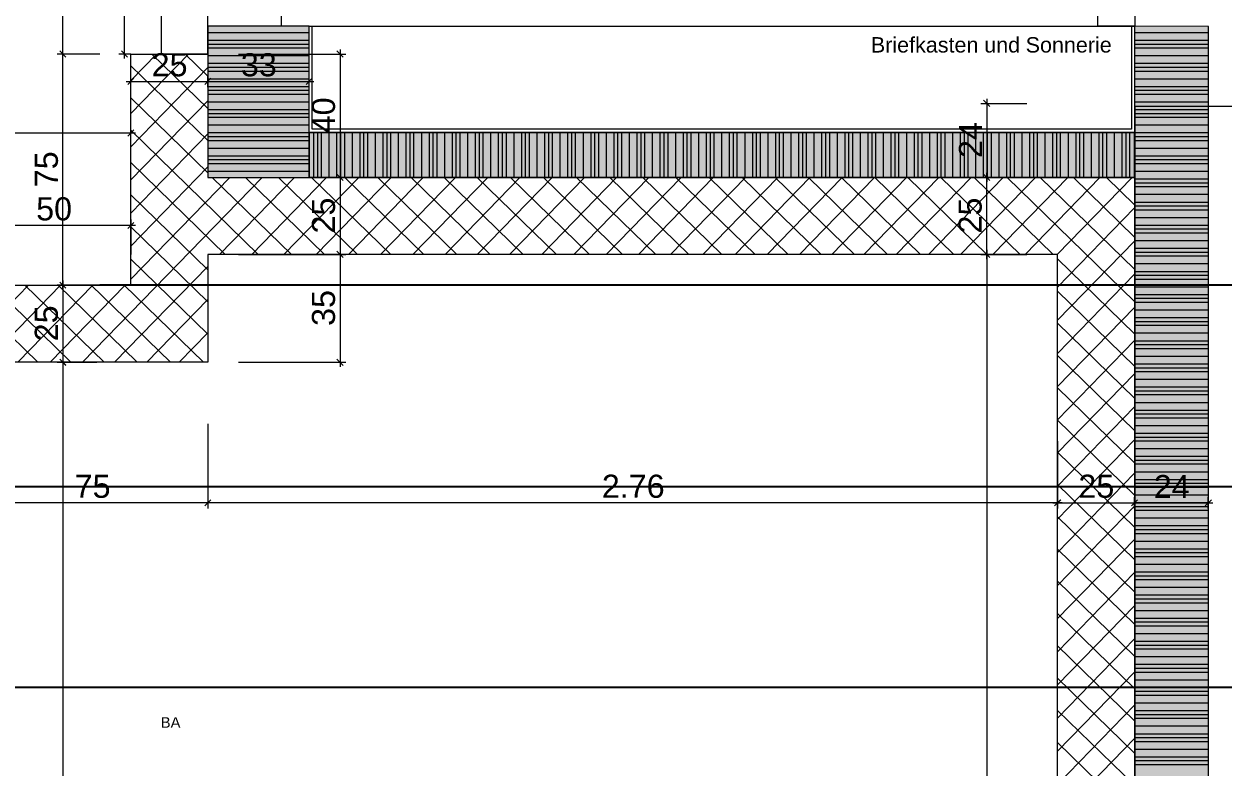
# Model space of a CAD drawing. Extents: x 0 to 1189, y 0 to 841.
# Drawn here: x 793.7 to 871.6, y 502.8 to 551.1 of the extents above; entities that cross this region are included whole.
import ezdxf
from ezdxf.lldxf.tags import DXFTag

# ---------------------------------------------------------------- set-up
doc = ezdxf.new("R2010")
doc.units = 0
doc.layers.get('0').update_dxf_attribs({"lineweight": 35})
for name, color, linetype, lineweight in [('152.0 Kanalisation', 7, 'Continuous', 25), ('211.5 Stahlbeton Kontur', 7, 'Continuous', 25), ('211.5 Stahlbeton Schraffur', 7, 'Continuous', 25), ('221.5 Aussentüre Holz', 7, 'Continuous', 25), ('225.2 Dämmung Aussen', 7, 'Continuous', 25), ('250 Abbildungen _ Grafiken', 7, 'Continuous', 25), ('Bemassung', 7, 'Continuous', 25), ('Gebäude Kontur', 7, 'Continuous', 25), ('Hilfskörper', 7, 'Continuous', 25), ('Text', 7, 'Continuous', 25)]:
    doc.layers.add(name, color=color, linetype=linetype, lineweight=lineweight)
doc.layers.add('L_Mass', color=5, linetype='Continuous', lineweight=25, true_color=0x0000ff)
doc.styles.get("Standard").update_dxf_attribs({"font": 'arial.ttf'})
tags = doc.linetypes.add('Strichlin_lang', pattern=[0.5, 0.3, -0.2]).pattern_tags.tags
tags[6:7] = [DXFTag(74, 4), DXFTag(75, 0), DXFTag(340, '0'), DXFTag(46, 1.0), DXFTag(50, 0.0), DXFTag(44, 0.0), DXFTag(45, 0.0)]
tags[4:5] = [DXFTag(74, 4), DXFTag(75, 0), DXFTag(340, '0'), DXFTag(46, 1.0), DXFTag(50, 0.0), DXFTag(44, 0.0), DXFTag(45, 0.0)]
tags = doc.linetypes.add('Wipeout_Contour', pattern=[1, 0, -1]).pattern_tags.tags
tags[6:7] = [DXFTag(74, 4), DXFTag(75, 0), DXFTag(340, '0'), DXFTag(46, 1.0), DXFTag(50, 0.0), DXFTag(44, 0.0), DXFTag(45, 0.0)]
tags[4:5] = [DXFTag(74, 4), DXFTag(75, 0), DXFTag(340, '0'), DXFTag(46, 1.0), DXFTag(50, 0.0), DXFTag(44, 0.0), DXFTag(45, 0.0)]

# ---------------------------------------------------------------- blocks, each defined once
blk = doc.blocks.new('Referenz-A0SO6TOG06', base_point=(4.401, 96.704))
at = {"layer": '211.5 Stahlbeton Kontur', "color": 0, "lineweight": 18}
for p, q in [((800.639, 549.122), (805.639, 549.122)), ((800.639, 534.122), (800.639, 549.122)), ((805.639, 549.122), (805.639, 541.12)), ((805.639, 541.12), (865.839, 541.12)), ((865.839, 541.12), (865.837, 445.12)), ((860.837, 536.122), (805.639, 536.122)), ((805.639, 536.122), (805.639, 529.122)), ((860.842, 445.12), (860.837, 536.122)), ((790.639, 534.122), (800.639, 534.122)), ((805.639, 529.122), (790.638, 529.122))]:
    blk.add_line(p, q, dxfattribs=at)
at = {"layer": '211.5 Stahlbeton Schraffur', "color": 0, "lineweight": 13}
for p, q in [((800.639, 547.409), (802.305, 549.122)), ((800.639, 545.258), (804.398, 549.122)), ((805.639, 545.593), (802.012, 549.122)), ((805.639, 547.686), (804.163, 549.122)), ((805.639, 543.501), (800.639, 548.365)), ((800.639, 543.107), (805.639, 548.246)), ((805.639, 541.408), (800.639, 546.272)), ((800.639, 540.956), (805.639, 546.095)), ((808.921, 536.122), (800.639, 544.179)), ((800.639, 538.805), (805.639, 543.944)), ((806.77, 536.122), (800.639, 542.087)), ((800.639, 536.654), (805.639, 541.793)), ((797.496, 529.122), (809.17, 541.12)), ((800.639, 534.503), (807.077, 541.12)), ((811.072, 536.122), (805.935, 541.12)), ((806.4, 536.122), (811.263, 541.12)), ((813.223, 536.122), (808.086, 541.12)), ((808.492, 536.122), (813.356, 541.12)), ((815.374, 536.122), (810.237, 541.12)), ((810.585, 536.122), (815.448, 541.12)), ((817.525, 536.122), (812.388, 541.12)), ((812.678, 536.122), (817.541, 541.12)), ((819.676, 536.122), (814.539, 541.12)), ((814.771, 536.122), (819.634, 541.12)), ((821.827, 536.122), (816.69, 541.12)), ((816.864, 536.122), (821.727, 541.12)), ((823.978, 536.122), (818.841, 541.12)), ((818.957, 536.122), (823.82, 541.12)), ((826.129, 536.122), (820.992, 541.12)), ((821.049, 536.122), (825.912, 541.12)), ((823.142, 536.122), (828.005, 541.12)), ((828.28, 536.122), (823.143, 541.12)), ((825.235, 536.122), (830.098, 541.12)), ((830.431, 536.122), (825.294, 541.12)), ((827.328, 536.122), (832.191, 541.12)), ((832.582, 536.122), (827.445, 541.12)), ((829.421, 536.122), (834.284, 541.12)), ((834.733, 536.122), (829.596, 541.12)), ((831.514, 536.122), (836.377, 541.12)), ((836.884, 536.122), (831.747, 541.12)), ((833.606, 536.122), (838.469, 541.12)), ((839.035, 536.122), (833.898, 541.12)), ((835.699, 536.122), (840.562, 541.12)), ((841.186, 536.122), (836.049, 541.12)), ((837.792, 536.122), (842.655, 541.12)), ((843.337, 536.122), (838.2, 541.12)), ((839.885, 536.122), (844.748, 541.12)), ((845.488, 536.122), (840.351, 541.12)), ((841.978, 536.122), (846.841, 541.12)), ((847.639, 536.122), (842.502, 541.12)), ((844.07, 536.122), (848.934, 541.12)), ((849.79, 536.122), (844.653, 541.12)), ((846.163, 536.122), (851.026, 541.12)), ((851.941, 536.122), (846.804, 541.12)), ((848.256, 536.122), (853.119, 541.12)), ((854.092, 536.122), (848.955, 541.12)), ((850.349, 536.122), (855.212, 541.12)), ((856.243, 536.122), (851.106, 541.12)), ((852.442, 536.122), (857.305, 541.12)), ((858.394, 536.122), (853.257, 541.12)), ((854.535, 536.122), (859.398, 541.12)), ((860.545, 536.122), (855.408, 541.12)), ((856.627, 536.122), (861.491, 541.12)), ((865.839, 533.064), (857.559, 541.12)), ((858.72, 536.122), (863.583, 541.12)), ((865.839, 535.157), (859.71, 541.12)), ((860.813, 536.122), (865.676, 541.12)), ((865.839, 537.249), (861.861, 541.12)), ((865.839, 539.342), (864.012, 541.12)), ((805.639, 535.129), (800.639, 539.994)), ((860.837, 533.995), (865.839, 539.136)), ((805.639, 533.036), (800.639, 537.901)), ((860.837, 531.844), (865.839, 536.985)), ((805.639, 530.944), (800.639, 535.808)), ((865.839, 530.971), (860.837, 535.838)), ((799.589, 529.122), (805.639, 535.34)), ((860.837, 529.693), (865.839, 534.834)), ((790.638, 530.677), (793.99, 534.122)), ((791.218, 529.122), (796.082, 534.122)), ((796.756, 529.122), (791.617, 534.122)), ((793.311, 529.122), (798.175, 534.122)), ((798.907, 529.122), (793.768, 534.122)), ((795.404, 529.122), (800.268, 534.122)), ((801.058, 529.122), (795.919, 534.122)), ((803.209, 529.122), (798.07, 534.122)), ((805.36, 529.122), (800.221, 534.122)), ((865.839, 528.878), (860.837, 533.745)), ((794.605, 529.122), (790.639, 532.981)), ((801.682, 529.122), (805.639, 533.189)), ((860.837, 527.542), (865.839, 532.683)), ((865.839, 526.785), (860.837, 531.652)), ((803.775, 529.122), (805.639, 531.038)), ((860.837, 525.391), (865.839, 530.532)), ((865.839, 524.693), (860.837, 529.559)), ((860.837, 523.241), (865.839, 528.381)), ((865.839, 522.6), (860.837, 527.466)), ((860.838, 521.09), (865.839, 526.23)), ((865.838, 520.507), (860.837, 525.373)), ((860.838, 518.939), (865.839, 524.079)), ((865.838, 518.414), (860.837, 523.28)), ((860.838, 516.788), (865.839, 521.928)), ((865.838, 516.322), (860.838, 521.187)), ((860.838, 514.637), (865.838, 519.777)), ((865.838, 514.229), (860.838, 519.094)), ((860.838, 512.486), (865.838, 517.626)), ((865.838, 512.136), (860.838, 517.001)), ((860.838, 510.335), (865.838, 515.474)), ((865.838, 510.043), (860.838, 514.908)), ((860.838, 508.184), (865.838, 513.323)), ((865.838, 507.95), (860.838, 512.815)), ((860.838, 506.034), (865.838, 511.172)), ((865.838, 505.858), (860.838, 510.722)), ((865.838, 503.765), (860.838, 508.629)), ((860.839, 503.883), (865.838, 509.021)), ((865.838, 501.672), (860.838, 506.536)), ((860.839, 501.732), (865.838, 506.87)), ((860.839, 499.581), (865.838, 504.719)), ((865.838, 499.579), (860.839, 504.444))]:
    blk.add_line(p, q, dxfattribs=at)
at = {"layer": '221.5 Aussentüre Holz', "color": 0, "lineweight": 13}
for p, q in [((810.439, 550.922), (810.441, 598.222)), ((802.639, 549.122), (802.639, 555.122)), ((805.639, 549.122), (805.639, 553.922)), ((805.639, 549.122), (802.639, 549.122))]:
    blk.add_line(p, q, dxfattribs=at)
at = {"layer": '225.2 Dämmung Aussen', "color": 0, "linetype": 'Wipeout_Contour', "lineweight": 0, "ltscale": 33.610562}
for p, q in [((812.23, 550.922), (805.639, 550.922)), ((805.639, 550.922), (805.639, 541.12)), ((812.23, 550.922), (805.639, 550.922)), ((805.639, 550.922), (805.639, 541.12)), ((812.23, 541.12), (812.23, 550.922)), ((812.23, 541.12), (812.23, 550.922)), ((805.639, 541.12), (812.23, 541.12)), ((805.639, 541.12), (812.23, 541.12))]:
    blk.add_line(p, q, dxfattribs=at)
at = {"layer": '225.2 Dämmung Aussen', "color": 0, "lineweight": 13}
for p, q in [((812.23, 550.922), (805.639, 550.922)), ((805.639, 550.922), (805.639, 541.12)), ((812.23, 541.12), (812.23, 550.922)), ((870.64, 550.919), (865.837, 550.922)), ((865.837, 550.922), (865.837, 445.12)), ((870.64, 445.12), (870.64, 550.919)), ((805.639, 550.521), (812.23, 550.521)), ((805.639, 550.521), (812.23, 550.521)), ((805.639, 550.021), (812.23, 550.021)), ((865.837, 550.521), (870.64, 550.521)), ((865.837, 550.521), (870.64, 550.521)), ((865.837, 550.021), (870.64, 550.021)), ((805.639, 549.771), (812.23, 549.771)), ((805.639, 549.521), (812.23, 549.521)), ((865.837, 549.771), (870.64, 549.771)), ((865.837, 549.521), (870.64, 549.521)), ((805.639, 549.021), (812.23, 549.021)), ((805.639, 549.021), (812.23, 549.021)), ((805.639, 548.521), (812.23, 548.521)), ((805.639, 548.271), (812.23, 548.271)), ((865.837, 549.021), (870.64, 549.021)), ((865.837, 549.021), (870.64, 549.021)), ((865.837, 548.521), (870.64, 548.521)), ((865.837, 548.271), (870.64, 548.271)), ((805.639, 548.021), (812.23, 548.021)), ((805.639, 547.521), (812.23, 547.521)), ((805.639, 547.521), (812.23, 547.521)), ((865.837, 548.021), (870.64, 548.021)), ((865.837, 547.521), (870.64, 547.521)), ((865.837, 547.521), (870.64, 547.521)), ((805.639, 547.021), (812.23, 547.021)), ((805.639, 546.771), (812.23, 546.771)), ((865.837, 547.021), (870.64, 547.021)), ((865.837, 546.771), (870.64, 546.771)), ((805.639, 546.521), (812.23, 546.521)), ((805.639, 546.021), (812.23, 546.021)), ((805.639, 546.021), (812.23, 546.021)), ((865.837, 546.521), (870.64, 546.521)), ((865.837, 546.021), (870.64, 546.021)), ((865.837, 546.021), (870.64, 546.021)), ((805.639, 545.521), (812.23, 545.521)), ((805.639, 545.271), (812.23, 545.271)), ((865.837, 545.521), (870.64, 545.521)), ((865.837, 545.271), (870.64, 545.271)), ((805.639, 545.021), (812.23, 545.021)), ((805.639, 544.521), (812.23, 544.521)), ((805.639, 544.521), (812.23, 544.521)), ((865.837, 545.021), (870.64, 545.021)), ((865.837, 544.521), (870.64, 544.521)), ((865.837, 544.521), (870.64, 544.521)), ((805.639, 544.021), (812.23, 544.021)), ((805.639, 543.771), (812.23, 543.771)), ((812.23, 544.041), (865.839, 544.041)), ((812.23, 541.12), (812.23, 544.041)), ((812.533, 541.12), (812.533, 544.041)), ((812.783, 541.12), (812.783, 544.041)), ((813.033, 541.12), (813.033, 544.041)), ((813.533, 541.12), (813.533, 544.041)), ((813.533, 541.12), (813.533, 544.041)), ((814.033, 541.12), (814.033, 544.041)), ((814.283, 541.12), (814.283, 544.041)), ((814.533, 541.12), (814.533, 544.041)), ((815.033, 541.12), (815.033, 544.041)), ((815.033, 541.12), (815.033, 544.041)), ((815.533, 541.12), (815.533, 544.041)), ((815.783, 541.12), (815.783, 544.041)), ((816.033, 541.12), (816.033, 544.041)), ((816.533, 541.12), (816.533, 544.041)), ((816.533, 541.12), (816.533, 544.041)), ((817.033, 541.12), (817.033, 544.041)), ((817.283, 541.12), (817.283, 544.041)), ((817.533, 541.12), (817.533, 544.041)), ((818.033, 541.12), (818.033, 544.041)), ((818.033, 541.12), (818.033, 544.041)), ((818.533, 541.12), (818.533, 544.041)), ((818.783, 541.12), (818.783, 544.041)), ((819.033, 541.12), (819.033, 544.041)), ((819.533, 541.12), (819.533, 544.041)), ((819.533, 541.12), (819.533, 544.041)), ((820.033, 541.12), (820.033, 544.041)), ((820.283, 541.12), (820.283, 544.041)), ((820.533, 541.12), (820.533, 544.041)), ((821.033, 541.12), (821.033, 544.041)), ((821.033, 541.12), (821.033, 544.041)), ((821.533, 541.12), (821.533, 544.041)), ((821.783, 541.12), (821.783, 544.041)), ((822.033, 541.12), (822.033, 544.041)), ((822.533, 541.12), (822.533, 544.041)), ((822.533, 541.12), (822.533, 544.041)), ((823.033, 541.12), (823.033, 544.041)), ((823.283, 541.12), (823.283, 544.041)), ((823.533, 541.12), (823.533, 544.041)), ((824.033, 541.12), (824.033, 544.041)), ((824.033, 541.12), (824.033, 544.041)), ((824.533, 541.12), (824.533, 544.041)), ((824.783, 541.12), (824.783, 544.041)), ((825.033, 541.12), (825.033, 544.041)), ((825.533, 541.12), (825.533, 544.041)), ((825.533, 541.12), (825.533, 544.041)), ((826.033, 541.12), (826.033, 544.041)), ((826.283, 541.12), (826.283, 544.041)), ((826.533, 541.12), (826.533, 544.041)), ((827.033, 541.12), (827.033, 544.041)), ((827.033, 541.12), (827.033, 544.041)), ((827.533, 541.12), (827.533, 544.041)), ((827.783, 541.12), (827.783, 544.041)), ((828.033, 541.12), (828.033, 544.041)), ((828.533, 541.12), (828.533, 544.041)), ((828.533, 541.12), (828.533, 544.041)), ((829.033, 541.12), (829.033, 544.041)), ((829.283, 541.12), (829.283, 544.041)), ((829.533, 541.12), (829.533, 544.041)), ((830.033, 541.12), (830.033, 544.041)), ((830.033, 541.12), (830.033, 544.041)), ((830.533, 541.12), (830.533, 544.041)), ((830.783, 541.12), (830.783, 544.041)), ((831.033, 541.12), (831.033, 544.041)), ((831.533, 541.12), (831.533, 544.041)), ((831.533, 541.12), (831.533, 544.041)), ((832.033, 541.12), (832.033, 544.041)), ((832.283, 541.12), (832.283, 544.041)), ((832.533, 541.12), (832.533, 544.041)), ((833.033, 541.12), (833.033, 544.041)), ((833.033, 541.12), (833.033, 544.041)), ((833.533, 541.12), (833.533, 544.041)), ((833.783, 541.12), (833.783, 544.041)), ((834.033, 541.12), (834.033, 544.041)), ((834.533, 541.12), (834.533, 544.041)), ((834.533, 541.12), (834.533, 544.041)), ((835.033, 541.12), (835.033, 544.041)), ((835.283, 541.12), (835.283, 544.041)), ((835.533, 541.12), (835.533, 544.041)), ((836.033, 541.12), (836.033, 544.041)), ((836.033, 541.12), (836.033, 544.041)), ((836.533, 541.12), (836.533, 544.041)), ((836.783, 541.12), (836.783, 544.041)), ((837.033, 541.12), (837.033, 544.041)), ((837.533, 541.12), (837.533, 544.041)), ((837.533, 541.12), (837.533, 544.041)), ((838.033, 541.12), (838.033, 544.041)), ((838.283, 541.12), (838.283, 544.041)), ((838.533, 541.12), (838.533, 544.041)), ((839.033, 541.12), (839.033, 544.041)), ((839.033, 541.12), (839.033, 544.041)), ((839.533, 541.12), (839.533, 544.041)), ((839.783, 541.12), (839.783, 544.041)), ((840.033, 541.12), (840.033, 544.041)), ((840.533, 541.12), (840.533, 544.041)), ((840.533, 541.12), (840.533, 544.041)), ((841.033, 541.12), (841.033, 544.041)), ((841.283, 541.12), (841.283, 544.041)), ((841.533, 541.12), (841.533, 544.041)), ((842.033, 541.12), (842.033, 544.041)), ((842.033, 541.12), (842.033, 544.041)), ((842.533, 541.12), (842.533, 544.041)), ((842.783, 541.12), (842.783, 544.041)), ((843.033, 541.12), (843.033, 544.041)), ((843.533, 541.12), (843.533, 544.041)), ((843.533, 541.12), (843.533, 544.041)), ((844.033, 541.12), (844.033, 544.041)), ((844.283, 541.12), (844.283, 544.041)), ((844.533, 541.12), (844.533, 544.041)), ((845.033, 541.12), (845.033, 544.041)), ((845.033, 541.12), (845.033, 544.041)), ((845.533, 541.12), (845.533, 544.041)), ((845.783, 541.12), (845.783, 544.041)), ((846.033, 541.12), (846.033, 544.041)), ((846.533, 541.12), (846.533, 544.041)), ((846.533, 541.12), (846.533, 544.041)), ((847.033, 541.12), (847.033, 544.041)), ((847.283, 541.12), (847.283, 544.041)), ((847.533, 541.12), (847.533, 544.041)), ((848.033, 541.12), (848.033, 544.041)), ((848.033, 541.12), (848.033, 544.041)), ((848.533, 541.12), (848.533, 544.041)), ((848.783, 541.12), (848.783, 544.041)), ((849.033, 541.12), (849.033, 544.041)), ((849.533, 541.12), (849.533, 544.041)), ((849.533, 541.12), (849.533, 544.041)), ((850.033, 541.12), (850.033, 544.041)), ((850.283, 541.12), (850.283, 544.041)), ((850.533, 541.12), (850.533, 544.041)), ((851.033, 541.12), (851.033, 544.041)), ((851.033, 541.12), (851.033, 544.041)), ((851.533, 541.12), (851.533, 544.041)), ((851.783, 541.12), (851.783, 544.041)), ((852.033, 541.12), (852.033, 544.041)), ((852.533, 541.12), (852.533, 544.041)), ((852.533, 541.12), (852.533, 544.041)), ((853.033, 541.12), (853.033, 544.041)), ((853.283, 541.12), (853.283, 544.041)), ((853.533, 541.12), (853.533, 544.041)), ((854.033, 541.12), (854.033, 544.041)), ((854.033, 541.12), (854.033, 544.041)), ((854.533, 541.12), (854.533, 544.041)), ((854.783, 541.12), (854.783, 544.041)), ((855.033, 541.12), (855.033, 544.041)), ((855.533, 541.12), (855.533, 544.041)), ((855.533, 541.12), (855.533, 544.041)), ((856.033, 541.12), (856.033, 544.041)), ((856.283, 541.12), (856.283, 544.041)), ((856.533, 541.12), (856.533, 544.041)), ((857.033, 541.12), (857.033, 544.041)), ((857.033, 541.12), (857.033, 544.041)), ((857.533, 541.12), (857.533, 544.041)), ((857.783, 541.12), (857.783, 544.041)), ((858.033, 541.12), (858.033, 544.041)), ((858.533, 541.12), (858.533, 544.041)), ((858.533, 541.12), (858.533, 544.041)), ((859.033, 541.12), (859.033, 544.041)), ((859.283, 541.12), (859.283, 544.041)), ((859.533, 541.12), (859.533, 544.041)), ((860.033, 541.12), (860.033, 544.041)), ((860.033, 541.12), (860.033, 544.041)), ((860.533, 541.12), (860.533, 544.041)), ((860.783, 541.12), (860.783, 544.041)), ((861.033, 541.12), (861.033, 544.041)), ((861.533, 541.12), (861.533, 544.041)), ((861.533, 541.12), (861.533, 544.041)), ((862.033, 541.12), (862.033, 544.041)), ((862.283, 541.12), (862.283, 544.041)), ((862.533, 541.12), (862.533, 544.041)), ((863.033, 541.12), (863.033, 544.041)), ((863.033, 541.12), (863.033, 544.041)), ((863.533, 541.12), (863.533, 544.041)), ((863.783, 541.12), (863.783, 544.041)), ((864.033, 541.12), (864.033, 544.041)), ((864.533, 541.12), (864.533, 544.041)), ((864.533, 541.12), (864.533, 544.041)), ((865.033, 541.12), (865.033, 544.041)), ((865.283, 541.12), (865.283, 544.041)), ((865.533, 541.12), (865.533, 544.041)), ((865.839, 544.041), (865.839, 541.12)), ((865.839, 544.021), (870.64, 544.021)), ((865.839, 543.771), (870.64, 543.771)), ((805.639, 543.521), (812.23, 543.521)), ((805.639, 543.021), (812.23, 543.021)), ((805.639, 543.021), (812.23, 543.021)), ((865.839, 543.521), (870.64, 543.521)), ((865.839, 543.021), (870.64, 543.021)), ((865.839, 543.021), (870.64, 543.021)), ((805.639, 542.521), (812.23, 542.521)), ((805.639, 542.271), (812.23, 542.271)), ((805.639, 542.021), (812.23, 542.021)), ((865.839, 542.521), (870.64, 542.521)), ((865.839, 542.271), (870.64, 542.271)), ((865.839, 542.021), (870.64, 542.021)), ((805.639, 541.521), (812.23, 541.521)), ((805.639, 541.521), (812.23, 541.521)), ((865.839, 541.521), (870.64, 541.521)), ((865.839, 541.521), (870.64, 541.521)), ((805.639, 541.12), (812.23, 541.12)), ((865.839, 541.12), (812.23, 541.12)), ((865.837, 541.021), (870.64, 541.021)), ((865.837, 540.771), (870.64, 540.771)), ((865.837, 540.521), (870.64, 540.521)), ((865.837, 540.021), (870.64, 540.021)), ((865.837, 540.021), (870.64, 540.021)), ((865.837, 539.521), (870.64, 539.521)), ((865.837, 539.271), (870.64, 539.271)), ((865.837, 539.021), (870.64, 539.021)), ((865.837, 538.521), (870.64, 538.521)), ((865.837, 538.521), (870.64, 538.521)), ((865.837, 538.021), (870.64, 538.021)), ((865.837, 537.771), (870.64, 537.771)), ((865.837, 537.521), (870.64, 537.521)), ((865.837, 537.021), (870.64, 537.021)), ((865.837, 537.021), (870.64, 537.021)), ((865.837, 536.521), (870.64, 536.521)), ((865.837, 536.271), (870.64, 536.271)), ((865.837, 536.021), (870.64, 536.021)), ((865.837, 535.521), (870.64, 535.521)), ((865.837, 535.521), (870.64, 535.521)), ((865.837, 535.021), (870.64, 535.021)), ((865.837, 534.771), (870.64, 534.771)), ((865.837, 534.521), (870.64, 534.521)), ((865.837, 534.021), (870.64, 534.021)), ((865.837, 534.021), (870.64, 534.021)), ((865.837, 533.521), (870.64, 533.521)), ((865.837, 533.271), (870.64, 533.271)), ((865.837, 533.021), (870.64, 533.021)), ((865.837, 532.521), (870.64, 532.521)), ((865.837, 532.521), (870.64, 532.521)), ((865.837, 532.021), (870.64, 532.021)), ((865.837, 531.771), (870.64, 531.771)), ((865.837, 531.521), (870.64, 531.521)), ((865.837, 531.021), (870.64, 531.021)), ((865.837, 531.021), (870.64, 531.021)), ((865.837, 530.521), (870.64, 530.521)), ((865.837, 530.271), (870.64, 530.271)), ((865.837, 530.021), (870.64, 530.021)), ((865.837, 529.521), (870.64, 529.521)), ((865.837, 529.521), (870.64, 529.521)), ((865.837, 529.021), (870.64, 529.021)), ((865.837, 528.771), (870.64, 528.771)), ((865.837, 528.521), (870.64, 528.521)), ((865.837, 528.021), (870.64, 528.021)), ((865.837, 528.021), (870.64, 528.021)), ((865.837, 527.521), (870.64, 527.521)), ((865.837, 527.271), (870.64, 527.271)), ((865.837, 527.021), (870.64, 527.021)), ((865.837, 526.521), (870.64, 526.521)), ((865.837, 526.521), (870.64, 526.521)), ((865.837, 526.021), (870.64, 526.021)), ((865.837, 525.771), (870.64, 525.771)), ((865.837, 525.521), (870.64, 525.521)), ((865.837, 525.021), (870.64, 525.021)), ((865.837, 525.021), (870.64, 525.021)), ((865.837, 524.521), (870.64, 524.521)), ((865.837, 524.271), (870.64, 524.271)), ((865.837, 524.021), (870.64, 524.021)), ((865.837, 523.521), (870.64, 523.521)), ((865.837, 523.521), (870.64, 523.521)), ((865.837, 523.021), (870.64, 523.021)), ((865.837, 522.771), (870.64, 522.771)), ((865.837, 522.521), (870.64, 522.521)), ((865.837, 522.021), (870.64, 522.021)), ((865.837, 522.021), (870.64, 522.021)), ((865.837, 521.521), (870.64, 521.521)), ((865.837, 521.271), (870.64, 521.271)), ((865.837, 521.021), (870.64, 521.021)), ((865.837, 520.521), (870.64, 520.521)), ((865.837, 520.521), (870.64, 520.521)), ((865.837, 520.021), (870.64, 520.021)), ((865.837, 519.771), (870.64, 519.771)), ((865.837, 519.521), (870.64, 519.521)), ((865.837, 519.021), (870.64, 519.021)), ((865.837, 519.021), (870.64, 519.021)), ((865.837, 518.521), (870.64, 518.521)), ((865.837, 518.271), (870.64, 518.271)), ((865.837, 518.021), (870.64, 518.021)), ((865.837, 517.521), (870.64, 517.521)), ((865.837, 517.521), (870.64, 517.521)), ((865.837, 517.021), (870.64, 517.021)), ((865.837, 516.771), (870.64, 516.771)), ((865.837, 516.521), (870.64, 516.521)), ((865.837, 516.021), (870.64, 516.021)), ((865.837, 516.021), (870.64, 516.021)), ((865.837, 515.521), (870.64, 515.521)), ((865.837, 515.271), (870.64, 515.271)), ((865.837, 515.021), (870.64, 515.021)), ((865.837, 514.521), (870.64, 514.521)), ((865.837, 514.521), (870.64, 514.521)), ((865.837, 514.021), (870.64, 514.021)), ((865.837, 513.771), (870.64, 513.771)), ((865.837, 513.521), (870.64, 513.521)), ((865.837, 513.021), (870.64, 513.021)), ((865.837, 513.021), (870.64, 513.021)), ((865.837, 512.521), (870.64, 512.521)), ((865.837, 512.271), (870.64, 512.271)), ((865.837, 512.021), (870.64, 512.021)), ((865.837, 511.521), (870.64, 511.521)), ((865.837, 511.521), (870.64, 511.521)), ((865.837, 511.021), (870.64, 511.021)), ((865.837, 510.771), (870.64, 510.771)), ((865.837, 510.521), (870.64, 510.521)), ((865.837, 510.021), (870.64, 510.021)), ((865.837, 510.021), (870.64, 510.021)), ((865.837, 509.521), (870.64, 509.521)), ((865.837, 509.271), (870.64, 509.271)), ((865.837, 509.021), (870.64, 509.021)), ((865.837, 508.521), (870.64, 508.521)), ((865.837, 508.521), (870.64, 508.521)), ((865.837, 508.021), (870.64, 508.021)), ((865.837, 507.771), (870.64, 507.771)), ((865.837, 507.521), (870.64, 507.521)), ((865.837, 507.021), (870.64, 507.021)), ((865.837, 507.021), (870.64, 507.021)), ((865.837, 506.521), (870.64, 506.521)), ((865.837, 506.271), (870.64, 506.271)), ((865.837, 506.021), (870.64, 506.021)), ((865.837, 505.521), (870.64, 505.521)), ((865.837, 505.521), (870.64, 505.521)), ((865.837, 505.021), (870.64, 505.021)), ((865.837, 504.771), (870.64, 504.771)), ((865.837, 504.521), (870.64, 504.521)), ((865.837, 504.021), (870.64, 504.021)), ((865.837, 504.021), (870.64, 504.021)), ((865.837, 503.521), (870.64, 503.521)), ((865.837, 503.271), (870.64, 503.271)), ((865.837, 503.021), (870.64, 503.021))]:
    blk.add_line(p, q, dxfattribs=at)
at = {"layer": '225.2 Dämmung Aussen', "color": 0, "linetype": 'Wipeout_Contour', "lineweight": 0, "ltscale": 69.361911}
for p, q in [((870.64, 550.919), (865.837, 550.922)), ((865.837, 550.922), (865.837, 544.041)), ((870.64, 550.919), (865.837, 550.922)), ((865.837, 550.922), (865.837, 544.041)), ((870.64, 445.12), (870.64, 550.919)), ((870.64, 445.12), (870.64, 550.919)), ((865.837, 544.041), (865.839, 544.041)), ((865.837, 544.041), (865.839, 544.041)), ((865.839, 544.041), (865.839, 541.12)), ((865.839, 544.041), (865.839, 541.12)), ((865.839, 541.12), (865.837, 541.12)), ((865.837, 541.12), (865.837, 445.12)), ((865.839, 541.12), (865.837, 541.12)), ((865.837, 541.12), (865.837, 445.12))]:
    blk.add_line(p, q, dxfattribs=at)
at = {"layer": '225.2 Dämmung Aussen', "color": 0, "linetype": 'Wipeout_Contour', "lineweight": 0, "ltscale": 34.207099}
for p, q in [((865.837, 544.041), (812.23, 544.041)), ((812.23, 544.041), (812.23, 541.12)), ((865.837, 544.041), (812.23, 544.041)), ((812.23, 544.041), (812.23, 541.12)), ((865.837, 541.12), (865.837, 544.041)), ((865.837, 541.12), (865.837, 544.041)), ((812.23, 541.12), (865.837, 541.12)), ((812.23, 541.12), (865.837, 541.12))]:
    blk.add_line(p, q, dxfattribs=at)
at = {"layer": '225.2 Dämmung Aussen', "color": 7, "linetype": 'Wipeout_Contour', "lineweight": 0, "ltscale": 33.610562, "true_color": 0xffffff}
for points in [[(805.639, 541.12), (812.23, 541.12), (805.639, 550.922)], [(812.23, 541.12), (805.639, 550.922), (812.23, 550.922)], [(805.639, 541.12), (812.23, 541.12), (805.639, 550.922)], [(812.23, 541.12), (805.639, 550.922), (812.23, 550.922)]]:
    blk.add_solid(points, dxfattribs=at)
at = {"layer": '225.2 Dämmung Aussen', "color": 7, "linetype": 'Wipeout_Contour', "lineweight": 0, "ltscale": 69.361911, "true_color": 0xffffff}
for points in [[(865.837, 550.919), (870.64, 550.919), (865.837, 550.922)], [(865.837, 550.919), (870.64, 550.919), (865.837, 550.922)], [(865.837, 544.041), (870.64, 544.041), (865.837, 550.919)], [(870.64, 544.041), (865.837, 550.919), (870.64, 550.919)], [(865.837, 544.041), (870.64, 544.041), (865.837, 550.919)], [(870.64, 544.041), (865.837, 550.919), (870.64, 550.919)], [(865.839, 544.041), (870.64, 544.041), (865.837, 544.041)], [(870.64, 544.041), (865.837, 544.041), (870.64, 544.041)], [(865.839, 544.041), (870.64, 544.041), (865.837, 544.041)], [(870.64, 544.041), (865.837, 544.041), (870.64, 544.041)], [(865.839, 541.12), (870.64, 541.12), (865.839, 544.041)], [(870.64, 541.12), (865.839, 544.041), (870.64, 544.041)], [(865.839, 541.12), (870.64, 541.12), (865.839, 544.041)], [(870.64, 541.12), (865.839, 544.041), (870.64, 544.041)], [(865.837, 445.12), (870.64, 445.12), (865.837, 541.12)], [(870.64, 445.12), (865.837, 541.12), (870.64, 541.12)], [(865.837, 445.12), (870.64, 445.12), (865.837, 541.12)], [(870.64, 445.12), (865.837, 541.12), (870.64, 541.12)]]:
    blk.add_solid(points, dxfattribs=at)
at = {"layer": '225.2 Dämmung Aussen', "color": 7, "linetype": 'Wipeout_Contour', "lineweight": 0, "ltscale": 34.207099, "true_color": 0xffffff}
for points in [[(812.23, 541.12), (865.837, 541.12), (812.23, 544.041)], [(865.837, 541.12), (812.23, 544.041), (865.837, 544.041)], [(812.23, 541.12), (865.837, 541.12), (812.23, 544.041)], [(865.837, 541.12), (812.23, 544.041), (865.837, 544.041)]]:
    blk.add_solid(points, dxfattribs=at)
at = {"layer": '250 Abbildungen _ Grafiken', "color": 0, "lineweight": 13}
for p, q in [((863.442, 550.922), (863.442, 625.92)), ((865.842, 625.92), (865.842, 550.922)), ((865.842, 550.922), (863.442, 550.922))]:
    blk.add_line(p, q, dxfattribs=at)
at = {"layer": 'Bemassung', "color": 0, "lineweight": 13}
for p, q in [((796.23, 549.122), (796.23, 630.722)), ((800.23, 549.122), (800.23, 579.922)), ((798.639, 549.122), (795.855, 549.122)), ((798.639, 549.122), (795.855, 549.122)), ((796.03, 549.322), (796.43, 548.922)), ((796.43, 548.922), (796.03, 549.322)), ((796.23, 549.122), (796.23, 549.422)), ((796.23, 548.822), (796.23, 549.122)), ((796.23, 534.122), (796.23, 549.122)), ((800.639, 549.122), (799.855, 549.122)), ((800.03, 549.322), (800.43, 548.922)), ((800.23, 548.822), (800.23, 549.122)), ((807.639, 549.122), (814.605, 549.122)), ((814.43, 548.922), (814.03, 549.322)), ((814.23, 549.422), (814.23, 549.122)), ((814.23, 549.122), (814.23, 541.12)), ((800.839, 547.55), (800.439, 547.15)), ((800.639, 546.975), (800.639, 547.725)), ((805.439, 547.15), (805.839, 547.55)), ((805.839, 547.55), (805.439, 547.15)), ((805.639, 546.975), (805.639, 547.725)), ((805.639, 546.975), (805.639, 547.725)), ((812.03, 547.15), (812.43, 547.55)), ((812.23, 546.041), (812.23, 547.725)), ((800.339, 547.35), (800.639, 547.35)), ((800.639, 547.35), (805.639, 547.35)), ((805.339, 547.35), (805.639, 547.35)), ((805.639, 547.35), (805.939, 547.35)), ((805.639, 547.35), (812.23, 547.35)), ((812.23, 547.35), (812.53, 547.35)), ((855.855, 545.92), (858.837, 545.92)), ((856.43, 545.72), (856.03, 546.12)), ((856.23, 546.22), (856.23, 545.92)), ((856.23, 545.92), (856.23, 541.12)), ((800.639, 543.626), (800.639, 544.376)), ((624.837, 544.001), (800.639, 544.001)), ((800.439, 543.801), (800.839, 544.201)), ((800.639, 544.001), (800.939, 544.001)), ((814.03, 541.32), (814.43, 540.92)), ((814.43, 540.92), (814.03, 541.32)), ((814.23, 541.42), (814.23, 541.12)), ((856.03, 541.32), (856.43, 540.92)), ((856.43, 540.92), (856.03, 541.32)), ((856.23, 541.12), (856.23, 541.42)), ((807.639, 541.12), (814.605, 541.12)), ((807.639, 541.12), (814.605, 541.12)), ((814.23, 541.12), (814.23, 540.82)), ((814.23, 541.12), (814.23, 536.122)), ((855.855, 541.12), (858.837, 541.12)), ((858.837, 541.12), (855.855, 541.12)), ((856.23, 541.12), (856.23, 540.82)), ((856.23, 536.122), (856.23, 541.12)), ((800.439, 537.801), (800.839, 538.201)), ((800.639, 538.376), (800.639, 536.122)), ((800.639, 538.001), (790.639, 538.001)), ((800.939, 538.001), (800.639, 538.001)), ((807.639, 536.122), (814.605, 536.122)), ((807.639, 536.122), (814.605, 536.122)), ((814.43, 535.922), (814.03, 536.322)), ((814.03, 536.322), (814.43, 535.922)), ((814.23, 536.422), (814.23, 536.122)), ((814.23, 536.122), (814.23, 529.122)), ((814.23, 536.122), (814.23, 535.822)), ((855.855, 536.122), (858.837, 536.122)), ((858.837, 536.122), (855.855, 536.122)), ((856.43, 535.922), (856.03, 536.322)), ((856.03, 536.322), (856.43, 535.922)), ((856.23, 536.422), (856.23, 536.122)), ((856.23, 536.122), (856.23, 456.12)), ((856.23, 535.822), (856.23, 536.122)), ((796.43, 533.924), (796.03, 534.324)), ((796.03, 534.322), (796.43, 533.922)), ((796.23, 534.424), (796.23, 534.124)), ((795.855, 534.124), (798.439, 534.124)), ((798.639, 534.122), (795.855, 534.122)), ((796.23, 534.124), (796.23, 529.126)), ((796.23, 533.822), (796.23, 534.122)), ((795.855, 529.126), (798.439, 529.126)), ((795.855, 529.122), (797.639, 529.122)), ((796.03, 529.326), (796.43, 528.926)), ((796.43, 528.922), (796.03, 529.322)), ((796.23, 529.422), (796.23, 529.122)), ((796.23, 529.126), (796.23, 528.826)), ((796.23, 529.122), (796.23, 456.123)), ((807.639, 529.122), (814.605, 529.122)), ((814.03, 529.322), (814.43, 528.922)), ((814.23, 529.122), (814.23, 528.822)), ((805.639, 525.122), (805.639, 519.626)), ((805.639, 524.001), (805.639, 519.626)), ((860.837, 524.001), (860.837, 519.626)), ((860.83, 519.626), (860.83, 520.376)), ((865.83, 519.626), (865.83, 520.376)), ((865.83, 519.626), (865.83, 520.376)), ((870.623, 519.626), (870.623, 520.376)), ((805.639, 520.001), (790.638, 520.001)), ((805.639, 520.001), (805.339, 520.001)), ((805.839, 520.201), (805.439, 519.801)), ((805.439, 519.801), (805.839, 520.201)), ((860.837, 520.001), (805.639, 520.001)), ((805.939, 520.001), (805.639, 520.001)), ((860.53, 520.001), (860.83, 520.001)), ((861.03, 520.201), (860.63, 519.801)), ((860.637, 519.801), (861.037, 520.201)), ((860.83, 520.001), (865.83, 520.001)), ((861.137, 520.001), (860.837, 520.001)), ((865.53, 520.001), (865.83, 520.001)), ((865.63, 519.801), (866.03, 520.201)), ((866.03, 520.201), (865.63, 519.801)), ((865.83, 520.001), (866.13, 520.001)), ((865.83, 520.001), (870.623, 520.001)), ((870.423, 519.801), (870.823, 520.201)), ((870.623, 520.001), (870.923, 520.001))]:
    blk.add_line(p, q, dxfattribs=at)
at = {"layer": 'Gebäude Kontur', "color": 0, "linetype": 'Strichlin_lang', "lineweight": 13, "ltscale": 0.13}
for p, q in [((887.843, 545.719), (865.841, 545.719)), ((865.841, 545.719), (865.841, 388.619))]:
    blk.add_line(p, q, dxfattribs=at)
at = {"layer": 'Hilfskörper', "color": 0, "lineweight": 13}
for p, q in [((812.23, 544.041), (812.23, 550.922)), ((812.23, 550.922), (865.839, 550.922)), ((812.43, 550.922), (865.637, 550.922)), ((812.43, 544.241), (812.43, 550.922)), ((865.637, 550.922), (865.637, 544.241)), ((865.839, 550.922), (865.839, 544.041)), ((865.839, 544.041), (812.23, 544.041)), ((865.637, 544.241), (812.43, 544.241))]:
    blk.add_line(p, q, dxfattribs=at)
at = {"layer": '152.0 Kanalisation', "color": 0, "lineweight": 13, "insert": (802.588, 506.092), "char_height": 0.68596, "attachment_point": 1}
blk.add_mtext('{\\fArial;BA}', dxfattribs=at)
at = {"layer": 'Bemassung', "color": 0, "linetype": 'Continuous', "lineweight": 13, "ltscale": 0.13, "char_height": 1.5, "attachment_point": 1}
for s, insert in [('{\\fArial;25}', (801.995, 549.177)), ('{\\fArial;33}', (807.79, 549.177)), ('{\\fArial;50}', (794.495, 539.828)), ('{\\fArial;75}', (796.994, 521.825)), ('{\\fArial;2.76}', (831.236, 521.828)), ('{\\fArial;25}', (862.186, 521.828)), ('{\\fArial;24}', (867.082, 521.804))]:
    blk.add_mtext(s, dxfattribs=dict(at, insert=insert))
at = {"layer": 'Bemassung', "color": 0, "linetype": 'Continuous', "lineweight": 13, "ltscale": 0.13, "char_height": 1.5, "attachment_point": 1, "rotation": 90}
for s, insert in [('{\\fArial;40}', (812.403, 543.977)), ('{\\fArial;24}', (854.427, 542.376)), ('{\\fArial;75}', (794.406, 540.478)), ('{\\fArial;25}', (812.403, 537.477)), ('{\\fArial;25}', (854.403, 537.477)), ('{\\fArial;35}', (812.403, 531.478)), ('{\\fArial;25}', (794.403, 530.481))]:
    blk.add_mtext(s, dxfattribs=dict(at, insert=insert))
at = {"layer": 'Text', "color": 0, "lineweight": 13, "char_height": 1, "attachment_point": 1}
for s, insert in [('{\\fArial;Briefkasten}', (848.706, 550.22)), ('{\\fArial;und}', (856.069, 550.22)), ('{\\fArial;Sonnerie}', (858.761, 550.22))]:
    blk.add_mtext(s, dxfattribs=dict(at, insert=insert))
blk = doc.blocks.new('Maß-A0SO6TT406', base_point=(714.254, 455.59))
at = {"color": 0, "linetype": 'ByBlock', "lineweight": -2, "ltscale": 0.25}
for p, q in [((885.712, 534.122), (798.639, 534.122)), ((885.712, 521.046), (778.772, 521.046)), ((885.712, 508.02), (734.168, 508.02))]:
    blk.add_line(p, q, dxfattribs=at)

msp = doc.modelspace()

# ---------------------------------------------------------------- block references
at = {"color": 8, "lineweight": 25, "ltscale": 0.25, "true_color": 0x808080}
msp.add_blockref('Referenz-A0SO6TOG06', (4.401, 96.704), dxfattribs=at)
at = {"layer": 'L_Mass', "ltscale": 0.25}
msp.add_blockref('Maß-A0SO6TT406', (714.254, 455.59), dxfattribs=at)

doc.saveas('drawing.dxf')
